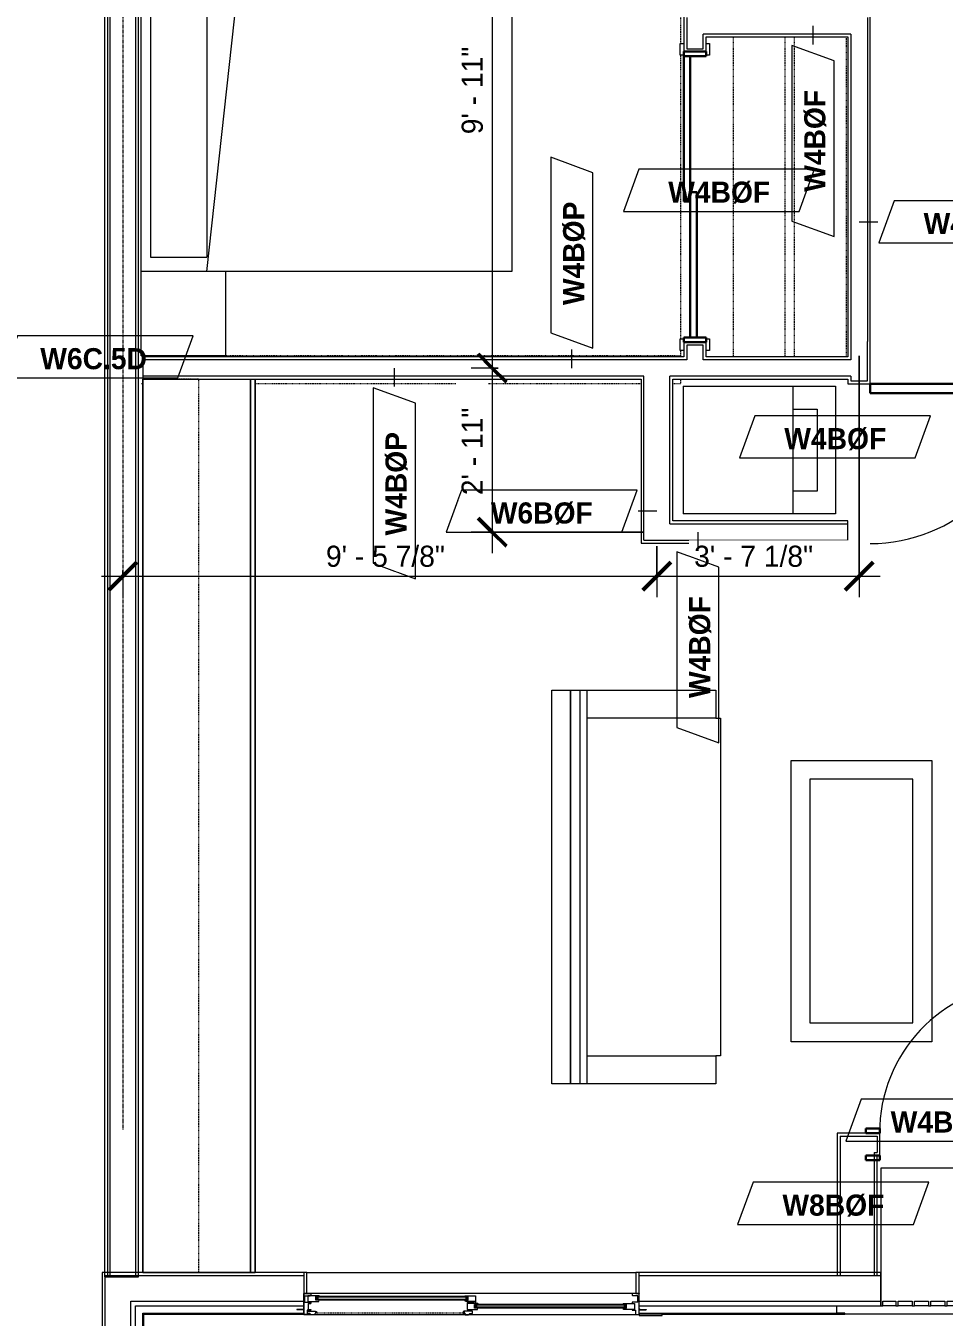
# Model space of a CAD drawing. Header units: inches. Extents: x -4010 to -1872, y 9846 to 12241.
# Drawn here: x -3426.6 to -3230.8, y 11246.8 to 11522.2 of the extents above; entities that cross this region are included whole.
import ezdxf

# ---------------------------------------------------------------- set-up
doc = ezdxf.new("R2010")
doc.units = ezdxf.units.IN
doc.header["$MEASUREMENT"] = 0
doc.linetypes.add('Dash', pattern=[0.25, 0.125, -0.125])
doc.linetypes.add('Dash 3_32_', pattern=[0.1875, 0.09375, -0.09375])
for name, color, linetype, lineweight in [('0-1', 7, 'Continuous', 5), ('0-2', 7, 'Continuous', 9), ('A-ANNO-DIMS', 211, 'Continuous', 9), ('A-ANNO-DIMS-48', 211, 'Continuous', 9), ('A-DETL-1', 90, 'Dash 3_32_', 18), ('A-DETL-GENF-1', 7, 'Continuous', 9), ('A-DETL-GENF-2', 92, 'Continuous', 18), ('A-DETL-GENF-HDLN-1', 7, 'Dash', 9), ('A-DETL-GENF-HDLN-2', 1, 'Continuous', 18), ('A-DOOR', 31, 'Continuous', 18), ('A-DOOR-1', 7, 'Continuous', 9), ('A-DOOR-3', 31, 'Continuous', 9), ('A-DOOR-4', 31, 'Continuous', 30), ('A-DOOR-FRAM-1', 7, 'Continuous', 9), ('A-DOOR-FRAM-3', 31, 'Continuous', 30), ('A-GENM-1', 7, 'Continuous', 9), ('A-GLAZ-2', 7, 'Continuous', 9), ('A-WALL', 113, 'Continuous', 18), ('A-WALL-1', 7, 'Continuous', 9), ('A-WALL-2', 250, 'Continuous', 18), ('A-WALL-3', 113, 'Continuous', 9), ('A-WALL-IDEN', 211, 'Continuous', 9), ('I-FURN', 30, 'Continuous', 9), ('I-FURN-HDLN', 30, 'Dash', 9), ('I-WALL-3', 7, 'Continuous', 9), ('I-WALL-4', 2, 'Continuous', 9), ('P-SANR-FIXT', 6, 'Continuous', 9), ('Q-CASE', 31, 'Continuous', 9), ('Q-CASE-HDLN', 31, 'Dash', 9)]:
    doc.layers.add(name, color=color, linetype=linetype, lineweight=lineweight)
doc.styles.add('Century Gothic', font='ufonts.com_century-gothic.ttf', dxfattribs={"height": 4.5})
doc.styles.add('Century Gothic_B', font='GOTHICB.TTF', dxfattribs={"height": 4.5})
doc.dimstyles.new('OD_1__HACK_2', dxfattribs={"dimscale": 12, "dimtxt": 4.698757, "dimasz": 0.5, "dimexe": 0.375, "dimexo": 0.25, "dimgap": 0.0625, "dimtad": 1, "dimdec": 4, "dimrnd": 0.0625, "dimzin": 3, "dimdsep": 46, "dimlunit": 4, "dimtxsty": 'Century Gothic', "dimblk1": 'OBLIQUE', "dimblk2": 'OBLIQUE', "dimsah": 1, "dimcen": 0.09, "dimdle": 0.375, "dimazin": 0, "dimtfac": 1, "dimtdec": 4, "dimtix": 1, "dimtmove": 0, "dimatfit": 3, "dimfxl": 1, "dimtvp": 1, "dimtfill": 1, "dimfrac": 2, "dimtolj": 1, "dimtzin": 0, "dimarcsym": 2})

# ---------------------------------------------------------------- blocks, each defined once
blk = doc.blocks.new('Perforated Panel at Magic-Pak - hvac panel - 3rd floor-2505074-UNITS PLANS - 3RD FLOOR')
at = {"layer": 'A-GLAZ-2'}
for p, q in [((-19.01, -4.37), (19.01, -4.37)), ((19.01, -4.44), (-19.01, -4.44))]:
    blk.add_line(p, q, dxfattribs=at)
blk = doc.blocks.new('V-Series_EWC4_SPVU_RFA_2015 - 2ND AND 3RD FLOOR-2226480-UNITS PLANS - 3RD FLOOR')
at = {"layer": 'A-GENM-1'}
for p, q in [((-3829.54, 11738.59), (-3858.97, 11738.59)), ((-3858.97, 11738.59), (-3858.97, 11738.15)), ((-3858.97, 11735.36), (-3858.97, 11738.15)), ((-3858.97, 11738.15), (-3857.97, 11738.15)), ((-3857.97, 11738.15), (-3857.97, 11735.36)), ((-3829.54, 11710.71), (-3829.54, 11738.59)), ((-3857.97, 11735.36), (-3858.97, 11735.36)), ((-3858.97, 11735.36), (-3858.97, 11734.86)), ((-3858.97, 11731.87), (-3858.97, 11734.86)), ((-3858.97, 11734.86), (-3857.97, 11734.86)), ((-3857.97, 11734.86), (-3857.97, 11731.87)), ((-3857.97, 11731.87), (-3858.97, 11731.87)), ((-3858.97, 11731.87), (-3858.97, 11731.37)), ((-3858.97, 11728.39), (-3858.97, 11731.37)), ((-3858.97, 11731.37), (-3857.97, 11731.37)), ((-3857.97, 11731.37), (-3857.97, 11728.39)), ((-3857.97, 11728.39), (-3858.97, 11728.39)), ((-3858.97, 11728.39), (-3858.97, 11727.89)), ((-3858.97, 11724.9), (-3858.97, 11727.89)), ((-3858.97, 11727.89), (-3857.97, 11727.89)), ((-3857.97, 11727.89), (-3857.97, 11724.9)), ((-3857.97, 11724.9), (-3858.97, 11724.9)), ((-3858.97, 11724.9), (-3858.97, 11724.4)), ((-3858.97, 11721.42), (-3858.97, 11724.4)), ((-3858.97, 11724.4), (-3857.97, 11724.4)), ((-3857.97, 11724.4), (-3857.97, 11721.42)), ((-3857.97, 11721.42), (-3858.97, 11721.42)), ((-3858.97, 11721.42), (-3858.97, 11720.92)), ((-3858.97, 11717.93), (-3858.97, 11720.92)), ((-3858.97, 11720.92), (-3857.97, 11720.92)), ((-3857.97, 11720.92), (-3857.97, 11717.93)), ((-3857.97, 11717.93), (-3858.97, 11717.93)), ((-3858.97, 11717.93), (-3858.97, 11717.43)), ((-3858.97, 11714.45), (-3858.97, 11717.43)), ((-3858.97, 11717.43), (-3857.97, 11717.43)), ((-3857.97, 11717.43), (-3857.97, 11714.45)), ((-3857.97, 11714.45), (-3858.97, 11714.45)), ((-3858.97, 11714.45), (-3858.97, 11713.95)), ((-3858.97, 11711.15), (-3858.97, 11713.95)), ((-3858.97, 11713.95), (-3857.97, 11713.95)), ((-3857.97, 11713.95), (-3857.97, 11711.15)), ((-3857.97, 11711.15), (-3858.97, 11711.15)), ((-3858.97, 11711.15), (-3858.97, 11710.71)), ((-3858.97, 11710.71), (-3829.54, 11710.71))]:
    blk.add_line(p, q, dxfattribs=at)
blk = doc.blocks.new('Door-Sliding-Marvin-2_Panel_Patio_Door-Essential - ESSPD6068 - 3rd floor-3086104-UNITS PLANS - 3RD FLOOR')
at = {"layer": 'A-DETL-GENF-1'}
for p, q in [((-32.87, 2.97), (-32.87, 2.52)), ((-32.61, 2.97), (-32.61, 2.52))]:
    blk.add_line(p, q, dxfattribs=at)
at = {"layer": 'A-DETL-GENF-2'}
for p, q in [((-37.25, 3.44), (-37.25, 3.48)), ((-35.75, 3.48), (-37.25, 3.48)), ((-35.91, 3.44), (-37.25, 3.44)), ((-35.91, 3.44), (-35.91, 3.33)), ((-35.75, 3.33), (-35.91, 3.33)), ((-35, 4.53), (-35.75, 4.53)), ((-35.75, 4.53), (-35.75, 0.06)), ((-35, 3.56), (-35, 4.53)), ((-34.25, 3.56), (-35, 3.56)), ((-34.81, 3.44), (-32.46, 3.44)), ((-34.81, 2.19), (-34.81, 3.44)), ((-34.25, 3.44), (-34.25, 3.56)), ((-32.38, 3.12), (-33.09, 3.12)), ((-33.09, 3.12), (-33.09, 2.37)), ((-32.98, 2.97), (-32.98, 3.12)), ((-32.46, 3.44), (-32.38, 3.12)), ((-35.75, 0.06), (-34.25, 0.06)), ((-35.06, 0.03), (-35.75, 0.03)), ((-35.75, 0.03), (-35.75, -4.44)), ((-35.5, 1.88), (-35.5, 0.5)), ((-35.5, 1.88), (-34.25, 1.88)), ((-35.5, 0.5), (-34.39, 0.5)), ((-35.06, -4.44), (-35.06, 0.03)), ((-32.41, 2.19), (-34.81, 2.19)), ((-34.39, 0.5), (-34.25, 0.35)), ((-34.25, 1.88), (-34.25, 2.19)), ((-34.25, 0.06), (-34.25, 0.35)), ((-33.09, 2.37), (-32.34, 2.37)), ((-32.98, 2.52), (-32.98, 2.37)), ((-32.34, 2.25), (-32.41, 2.19)), ((-32.34, 2.37), (-32.34, 2.25)), ((35.06, 0.03), (35.06, -4.44)), ((35.75, 0.03), (35.06, 0.03)), ((35.75, -4.44), (35.75, 0.03)), ((-35.75, -4.44), (-35.06, -4.44)), ((35.06, -4.44), (35.75, -4.44))]:
    blk.add_line(p, q, dxfattribs=at)
at = {"layer": 'A-DETL-GENF-HDLN-1'}
blk.add_line((1.75, 4.19), (33.01, 4.19), dxfattribs=at)
at = {"layer": 'A-DETL-GENF-HDLN-2'}
for p, q in [((-32.87, 2.97), (-32.87, 2.52)), ((-32.61, 2.97), (-32.61, 2.52)), ((-1.29, 3.44), (-1.38, 3.12)), ((-1.38, 3.12), (-0.66, 3.12)), ((0.87, 3.44), (-1.29, 3.44)), ((-1.14, 2.97), (-1.14, 2.52)), ((-0.88, 2.97), (-0.88, 2.52)), ((-0.77, 2.97), (-0.77, 3.12)), ((-0.66, 3.12), (-0.66, 2.37)), ((-0.24, 4.3), (-0.24, 3.78)), ((0.34, 4.3), (-0.24, 4.3)), ((-0.24, 3.78), (1.51, 3.78)), ((0.6, 4.61), (0.34, 4.3)), ((1.35, 4.61), (0.6, 4.61)), ((0.87, 1.97), (0.87, 3.44)), ((1.35, 4.3), (1.35, 4.61)), ((1.35, 4.3), (1.51, 4.3)), ((1.51, 3.94), (1.51, 4.3)), ((1.71, 3.94), (1.51, 3.94)), ((1.51, 3.9), (1.75, 3.9)), ((1.51, 3.78), (1.51, 3.9)), ((1.64, 4.08), (1.64, 4.19)), ((1.75, 4.19), (1.64, 4.19)), ((1.64, 4.08), (1.71, 4.08)), ((1.71, 4.08), (1.71, 3.94)), ((1.75, 3.9), (1.75, 4.19)), ((33.01, 4.19), (33.12, 4.19)), ((33.01, 3.9), (33.01, 4.19)), ((33.25, 3.9), (33.01, 3.9)), ((33.12, 4.08), (33.05, 4.08)), ((33.05, 4.08), (33.05, 3.94)), ((33.05, 3.94), (33.25, 3.94)), ((33.12, 4.08), (33.12, 4.19)), ((33.25, 3.94), (33.25, 4.3)), ((33.41, 4.3), (33.25, 4.3)), ((33.25, 3.78), (33.25, 3.9)), ((35, 3.78), (33.25, 3.78)), ((33.41, 4.3), (33.41, 4.61)), ((33.41, 4.61), (34.16, 4.61)), ((34.16, 4.61), (34.42, 4.3)), ((34.25, 3.44), (34.25, 3.56)), ((34.25, 3.56), (35, 3.56)), ((34.81, 3.44), (34.25, 3.44)), ((34.42, 4.3), (35, 4.3)), ((34.81, 2.19), (34.81, 3.44)), ((35, 4.53), (35.75, 4.53)), ((35, 3.56), (35, 4.53)), ((35.75, 4.53), (35.75, 0.06)), ((35.75, 3.48), (37.25, 3.48)), ((35.75, 3.33), (35.9, 3.33)), ((35.9, 3.44), (35.9, 3.33)), ((35.9, 3.44), (37.25, 3.44)), ((37.25, 3.44), (37.25, 3.48)), ((-0.66, 2.37), (-1.41, 2.37)), ((-1.41, 2.37), (-1.41, 2.25)), ((-1.41, 2.25), (-1.34, 2.19)), ((-1.34, 2.19), (0.87, 2.19)), ((0.24, 2.07), (-0.88, 1.97)), ((-0.88, 0.5), (-0.88, 1.97)), ((-0.88, 1.75), (1.29, 1.75)), ((1.34, 0.5), (-0.88, 0.5)), ((-0.77, 2.52), (-0.77, 2.37)), ((-0.43, 1.93), (0.43, 2.01)), ((-0.43, 1.83), (-0.43, 1.93)), ((-0.24, 1.83), (-0.43, 1.83)), ((-0.24, 1.87), (0.87, 1.97)), ((-0.24, 1.87), (-0.24, 1.95)), ((-0.24, 1.76), (-0.24, 1.83)), ((0.24, 2.18), (0.24, 2.11)), ((0.24, 2.11), (0.43, 2.11)), ((0.24, 2.07), (0.24, 1.99)), ((0.43, 2.11), (0.43, 2.01)), ((0.66, 1.44), (0.66, 0.69)), ((1.37, 1.44), (0.66, 1.44)), ((0.66, 0.69), (1.41, 0.69)), ((0.77, 1.29), (0.77, 1.44)), ((0.77, 0.83), (0.77, 0.69)), ((0.88, 1.29), (0.88, 0.83)), ((1.14, 1.29), (1.14, 0.83)), ((1.29, 1.75), (1.37, 1.44)), ((1.41, 0.56), (1.34, 0.5)), ((1.41, 0.69), (1.41, 0.56)), ((33.16, 0.69), (32.41, 0.69)), ((32.41, 0.69), (32.41, 0.56)), ((32.41, 0.56), (32.47, 0.5)), ((32.52, 1.75), (32.44, 1.44)), ((32.44, 1.44), (33.16, 1.44)), ((32.47, 0.5), (34.84, 0.5)), ((34.84, 1.75), (32.52, 1.75)), ((32.68, 1.29), (32.68, 0.83)), ((32.93, 1.29), (32.93, 0.83)), ((33.04, 1.29), (33.04, 1.44)), ((33.04, 0.83), (33.04, 0.69)), ((33.16, 1.44), (33.16, 0.69)), ((34.81, 2.19), (34.25, 2.19)), ((34.25, 1.88), (34.25, 2.19)), ((35.5, 1.88), (34.25, 1.88)), ((34.39, 0.5), (34.25, 0.35)), ((34.25, 0.06), (34.25, 0.35)), ((35.75, 0.06), (34.25, 0.06)), ((35.5, 0.5), (34.39, 0.5)), ((34.84, 0.5), (34.84, 1.75)), ((35.5, 1.88), (35.5, 0.5))]:
    blk.add_line(p, q, dxfattribs=at)
at = {"layer": 'A-DOOR'}
for p, q in [((-32.98, 3.12), (-0.77, 3.12)), ((-32.98, 2.97), (-0.77, 2.97)), ((-32.98, 2.52), (-0.77, 2.52)), ((-32.98, 2.37), (-0.77, 2.37)), ((0.77, 1.44), (33.04, 1.44)), ((0.77, 1.29), (33.04, 1.29)), ((0.77, 0.83), (33.04, 0.83)), ((0.77, 0.69), (33.04, 0.69))]:
    blk.add_line(p, q, dxfattribs=at)
at = {"layer": 'A-DOOR-1'}
for p, q in [((-35.75, 4.69), (-40.68, 4.69)), ((-40.68, 4.69), (-40.68, 4.44)), ((-40.68, 4.44), (-35.75, 4.44)), ((-35.75, 4.53), (-35.75, 4.69))]:
    blk.add_line(p, q, dxfattribs=at)
at = {"layer": 'A-DOOR-FRAM-1'}
for p, q in [((35.75, 4.53), (-35.75, 4.53)), ((-35.75, 4.53), (-35.75, 0.06)), ((35.75, 0.06), (35.75, 4.53)), ((-35.75, 0.06), (35.75, 0.06))]:
    blk.add_line(p, q, dxfattribs=at)
blk = doc.blocks.new('CTR - 1st Phase - Shell_rvt-1-UNITS PLANS - 3RD FLOOR')
at = {"layer": 'A-WALL-1'}
for p, q in [((-3367.34, 11256.26), (-3410.3, 11256.26)), ((-3410.3, 11256.26), (-3410.3, 11255.64)), ((-3410.3, 11255.64), (-3410.3, 11247.39)), ((-3366.65, 11256.26), (-3296.52, 11256.26)), ((-3244.32, 11256.26), (-3295.84, 11256.26)), ((-3244.32, 11249.14), (-3244.32, 11256.26)), ((-3367.34, 11251.76), (-3367.34, 11251.8)), ((-3295.84, 11251.8), (-3295.84, 11251.76)), ((-3253.7, 11247.64), (-3253.7, 11249.14)), ((-3253.7, 11249.14), (-3244.32, 11249.14)), ((-3410.3, 11247.39), (-3410.3, 11145.26)), ((-3401.42, 11247.39), (-3367.34, 11247.39)), ((-3401.42, 11145.26), (-3401.42, 11247.39)), ((-3290.91, 11247.39), (-3251.95, 11247.39)), ((-3251.95, 11247.64), (-3253.7, 11247.64)), ((-3251.95, 11247.39), (-3251.95, 11247.64))]:
    blk.add_line(p, q, dxfattribs=at)
at = {"layer": 'A-WALL-2'}
for p, q in [((-3409.67, 11255.64), (-3367.34, 11255.64)), ((-3409.67, 11250.14), (-3409.67, 11255.64)), ((-3295.84, 11255.64), (-3244.32, 11255.64)), ((-3409.67, 11247.39), (-3409.67, 11250.14)), ((-3404.17, 11250.14), (-3367.34, 11250.14)), ((-3404.17, 11249.14), (-3404.17, 11250.14)), ((-3404.17, 11247.39), (-3404.17, 11249.14)), ((-3403.17, 11249.14), (-3367.34, 11249.14)), ((-3403.17, 11247.64), (-3403.17, 11249.14)), ((-3295.84, 11250.14), (-3244.32, 11250.14)), ((-3295.84, 11249.14), (-3253.7, 11249.14)), ((-3409.67, 11145.26), (-3409.67, 11247.39)), ((-3404.17, 11145.26), (-3404.17, 11247.39)), ((-3403.17, 11247.39), (-3403.17, 11247.64)), ((-3403.17, 11145.26), (-3403.17, 11247.39)), ((-3401.67, 11247.64), (-3367.34, 11247.64)), ((-3401.67, 11247.39), (-3401.67, 11247.64)), ((-3401.67, 11145.26), (-3401.67, 11247.39)), ((-3295.84, 11247.64), (-3253.7, 11247.64))]:
    blk.add_line(p, q, dxfattribs=at)
at = {"layer": '0-2'}
for name, p, rotation in [('V-Series_EWC4_SPVU_RFA_2015 - 2ND AND 3RD FLOOR-2226480-UNITS PLANS - 3RD FLOOR', (8494.27, 15108.11), 89.99999999999993), ('Door-Sliding-Marvin-2_Panel_Patio_Door-Essential - ESSPD6068 - 3rd floor-3086104-UNITS PLANS - 3RD FLOOR', (-3331.59, 11251.83), 180)]:
    blk.add_blockref(name, p, dxfattribs=dict(at, rotation=rotation))
blk.add_blockref('Perforated Panel at Magic-Pak - hvac panel - 3rd floor-2505074-UNITS PLANS - 3RD FLOOR', (-3232.94, 11251.83), dxfattribs=at)
blk = doc.blocks.new('CTR - 1st Phase - Common Walls_rvt-1-UNITS PLANS - 3RD FLOOR')
at = {"layer": 'A-WALL-2'}
for p, q in [((-3409.17, 11647.24), (-3409.17, 11255.36)), ((-3408.67, 11646.74), (-3408.67, 11255.36)), ((-3403.17, 11641.24), (-3403.17, 11255.36))]:
    blk.add_line(p, q, dxfattribs=at)
at = {"layer": 'I-WALL-3'}
for p, q in [((-3409.8, 11647.86), (-3409.8, 11255.36)), ((-3402.55, 11255.36), (-3402.55, 11640.61)), ((-3409.8, 11255.36), (-3402.55, 11255.36))]:
    blk.add_line(p, q, dxfattribs=at)
blk = doc.blocks.new('Couch-Both_Arms-Generic - 1-1372852-UNITS PLANS - 3RD FLOOR')
at = {"layer": 'I-FURN'}
for p, q in [((-42, 17.5), (-36, 17.5)), ((-42, -10), (-42, 17.5)), ((-36, 18.5), (36, 18.5)), ((-36, 17.5), (-36, 18.5)), ((-36, 17.5), (-36, -10)), ((36, 18.5), (36, 17.5)), ((36, 17.5), (42, 17.5)), ((36, -10), (36, 17.5)), ((42, 17.5), (42, -10)), ((-42, -10), (42, -10)), ((-42, -13.5), (-42, -10)), ((42, -10), (42, -13.5)), ((-42, -11.5), (42, -11.5)), ((-42, -13.5), (42, -13.5)), ((-42, -17.5), (-42, -13.5)), ((42, -13.5), (-42, -13.5)), ((42, -13.5), (42, -17.5)), ((42, -17.5), (-42, -17.5))]:
    blk.add_line(p, q, dxfattribs=at)
blk = doc.blocks.new('Table-Coffee - one-1372853-UNITS PLANS - 3RD FLOOR')
at = {"layer": 'I-FURN'}
for p, q in [((-29.28, 11.25), (30.72, 11.25)), ((-29.28, -18.75), (-29.28, 11.25)), ((30.72, 11.25), (30.72, -18.75)), ((26.72, 7.25), (-25.28, 7.25)), ((-25.28, 7.25), (-25.28, -14.75)), ((26.72, -14.75), (26.72, 7.25)), ((-25.28, -14.75), (26.72, -14.75)), ((30.72, -18.75), (-29.28, -18.75))]:
    blk.add_line(p, q, dxfattribs=at)
blk = doc.blocks.new('SLIDING - FLUSH - 5-0 x 6-8-3203586-UNITS PLANS - 3RD FLOOR')
at = {"layer": 'A-DOOR-3'}
for p, q in [((-32.75, 3.25), (-30.25, 3.25)), ((-32.75, 2.5), (-32.75, 3.25)), ((-30.25, 3.25), (-30.25, 2.5)), ((30.25, 3.25), (32.75, 3.25)), ((30.25, 2.5), (30.25, 3.25)), ((32.75, 3.25), (32.75, 2.5)), ((-30.25, 2.5), (-32.75, 2.5)), ((32.75, 2.5), (30.25, 2.5)), ((-32.75, -2.25), (-30.25, -2.25)), ((-32.75, -3), (-32.75, -2.25)), ((-30.25, -2.25), (-30.25, -3)), ((30.25, -2.25), (32.75, -2.25)), ((30.25, -3), (30.25, -2.25)), ((32.75, -2.25), (32.75, -3)), ((-30.25, -3), (-32.75, -3)), ((32.75, -3), (30.25, -3))]:
    blk.add_line(p, q, dxfattribs=at)
at = {"layer": 'A-DOOR-4'}
for p, q in [((-1, -0.88), (-1, 0.5)), ((-1, 0.5), (30, 0.5)), ((30, 0.5), (30, -0.88)), ((-30, -2.25), (-30, -0.88)), ((-30, -0.88), (1, -0.88)), ((1, -2.25), (-30, -2.25)), ((30, -0.88), (-1, -0.88)), ((1, -0.88), (1, -2.25))]:
    blk.add_line(p, q, dxfattribs=at)
at = {"layer": 'A-DOOR-FRAM-3'}
for p, q in [((-31, -2.25), (-31, 2.5)), ((-31, 2.5), (-30, 2.5)), ((-30, 2.5), (-30, -2.25)), ((30, 2.5), (31, 2.5)), ((30, -2.25), (30, 2.5)), ((31, 2.5), (31, -2.25)), ((-30, -2.25), (-31, -2.25)), ((31, -2.25), (30, -2.25))]:
    blk.add_line(p, q, dxfattribs=at)
blk = doc.blocks.new('OD_CW_Closet - OD_CW_Closet-3786599-UNITS PLANS - 3RD FLOOR')
at = {"layer": 'Q-CASE-HDLN'}
for p, q in [((0.74, -24), (0.74, 0)), ((0.74, 0), (68.99, 0)), ((68.99, 0), (68.99, -24)), ((0.74, -11), (68.99, -11)), ((0.74, -13), (68.99, -13)), ((68.99, -24), (0.74, -24))]:
    blk.add_line(p, q, dxfattribs=at)
blk = doc.blocks.new('SWING - SINGLE - FLUSH - 34_ x 80_ - OFFSET PIVOT DOOR AT WASHER_DRYER-3630089-UNITS PLANS - 3RD FLOOR')
at = {"layer": 'A-DOOR-3'}
blk.add_arc((17, -2.37), 34.07, 180, 266.6343, dxfattribs=at)
at = {"layer": 'A-DOOR-4'}
for p, q in [((15, -2.37), (15, -36.38)), ((17, -2.37), (15, -2.37)), ((17, -2.37), (17, -36.38)), ((17, -36.38), (15, -36.38))]:
    blk.add_line(p, q, dxfattribs=at)
blk = doc.blocks.new('Bed-Standard - Queen 60_ x 79_-V67-UNITS PLANS - 3RD FLOOR')
at = {"layer": 'I-FURN'}
for p, q in [((-19.31, 41.3), (40.69, 41.3)), ((-19.31, -37.7), (-19.31, 41.3)), ((40.69, 41.3), (40.69, -37.7)), ((40.69, -23.7), (-19.31, -17.13)), ((-16.31, -23.7), (37.69, -23.7)), ((-16.31, -35.7), (-16.31, -23.7)), ((37.69, -35.7), (37.69, -23.7)), ((-16.31, -35.7), (37.69, -35.7)), ((40.69, -37.7), (-19.31, -37.7))]:
    blk.add_line(p, q, dxfattribs=at)
at = {"layer": 'I-FURN-HDLN'}
for p, q in [((-55.31, 77.3), (-7.94, 77.3)), ((-5.44, 77.3), (55.06, 77.3)), ((57.56, 77.3), (58.94, 77.3)), ((58.69, 77.3), (58.69, -37.7)), ((63.69, 77.3), (64.69, 77.3)), ((64.69, 77.3), (64.69, 75.61)), ((64.69, 68.86), (64.69, -13.39)), ((-55.31, 17.36), (-55.31, 51.36)), ((-55.31, -37.7), (-55.31, -37.2)), ((64.69, -37.39), (64.69, -37.7))]:
    blk.add_line(p, q, dxfattribs=at)
blk = doc.blocks.new('Stacked Washer and Dryer - 26_x25_ - Private-1352637-UNITS PLANS - 3RD FLOOR')
at = {"layer": 'P-SANR-FIXT'}
for p, q in [((0, 13.625), (32.4375, 13.625)), ((0, 13.625), (0, -13.625)), ((23.34375, 13.625), (23.34375, -13.625)), ((32.4375, 13.625), (32.4375, -13.625)), ((23.34375, 8.75), (28.53125, 8.75)), ((28.53125, 8.75), (28.53125, -8.75)), ((28.53125, -8.75), (23.34375, -8.75)), ((32.4375, -13.625), (0, -13.625))]:
    blk.add_line(p, q, dxfattribs=at)
blk = doc.blocks.new('Table-Night Stand - 18_ x 18_ x 24_-1372838-UNITS PLANS - 3RD FLOOR')
at = {"layer": 'I-FURN'}
for p, q in [((0.15, 0), (18.15, 0)), ((18.15, 0), (18.15, -18)), ((18.15, -18), (0.15, -18))]:
    blk.add_line(p, q, dxfattribs=at)
blk = doc.blocks.new('SWING - SINGLE - FLUSH - 32_ x 80_ - MAGIC PAK DOOR - ACOUSTICAL SEAL-3931467-UNITS PLANS - 3RD FLOOR')
at = {"layer": 'A-DOOR-3'}
blk.add_arc((16, 2.37), 32.07, 93.5759, 180, dxfattribs=at)
at = {"layer": 'A-DOOR-4'}
for p, q in [((14, 2.37), (14, 34.38)), ((16, 34.38), (14, 34.38)), ((16, 2.37), (16, 34.38)), ((16, 2.37), (14, 2.37))]:
    blk.add_line(p, q, dxfattribs=at)
at = {"layer": 'A-DOOR-FRAM-3'}
for p, q in [((-16, 3.37), (-19, 3.37)), ((-19, 3.37), (-19, 2.37)), ((-16, 2.37), (-16, 3.37)), ((19, 3.37), (16, 3.37)), ((16, 3.37), (16, 2.37)), ((19, 2.37), (19, 3.37)), ((-19, 2.37), (-16, 2.37)), ((16, 2.37), (19, 2.37)), ((-16, -2.38), (-19, -2.38)), ((-19, -2.38), (-19, -3.38)), ((-16, -3.38), (-16, -2.38)), ((19, -2.38), (16, -2.38)), ((16, -2.38), (16, -3.38)), ((19, -3.38), (19, -2.38)), ((-19, -3.38), (-16, -3.38)), ((16, -3.38), (19, -3.38))]:
    blk.add_line(p, q, dxfattribs=at)
blk = doc.blocks.new('OD_CW_Base Cabinet - OD_CW_Base Cabinet-V68-UNITS PLANS - 3RD FLOOR')
at = {"layer": 'Q-CASE'}
for p, q in [((191.34, 24), (0.74, 24)), ((0.74, 24), (0.74, 0)), ((0.74, 1), (0.74, 24)), ((0.74, 24), (191.34, 24)), ((0.74, 0), (0.74, 1)), ((0.74, 1), (191.34, 1)), ((191.34, 1), (0.74, 1)), ((0.74, 0), (191.34, 0)), ((191.34, 0), (0.74, 0))]:
    blk.add_line(p, q, dxfattribs=at)
blk = doc.blocks.new('OD_CW_Upper Cabinet - OD_CW_Upper Cabinet-3856838-UNITS PLANS - 3RD FLOOR')
at = {"layer": 'Q-CASE-HDLN'}
for p, q in [((191.34, 24), (0.74, 24)), ((0.74, 24), (0.74, 12)), ((191.34, 12), (191.34, 24)), ((0.74, 12), (191.34, 12))]:
    blk.add_line(p, q, dxfattribs=at)
blk = doc.blocks.new('DIMBLOCK160-UNITS PLANS - 3RD FLOOR')
at = {"layer": 'A-ANNO-DIMS-48', "lineweight": 50}
for p, q in [((-3327.14, 11568.24), (-3330.14, 11571.24)), ((-3327.14, 11568.24), (-3324.14, 11565.24)), ((-3327.14, 11449.24), (-3330.14, 11452.24)), ((-3327.14, 11449.24), (-3324.14, 11446.24))]:
    blk.add_line(p, q, dxfattribs=at)
at = {"layer": 'A-ANNO-DIMS-48'}
for p, q in [((-3325.9, 11568.24), (-3331.64, 11568.24)), ((-3327.14, 11568.24), (-3327.14, 11449.24)), ((-3327.14, 11568.24), (-3325.9, 11568.24)), ((-3325.9, 11449.24), (-3331.64, 11449.24)), ((-3327.14, 11449.24), (-3325.9, 11449.24))]:
    blk.add_line(p, q, dxfattribs=at)
at = {"layer": 'A-ANNO-DIMS-48', "color": 0, "insert": (-3333.66, 11499.12), "char_height": 4.5, "width": 23.091, "attachment_point": 1, "rotation": 90, "line_spacing_factor": 0.984502, "style": 'Century Gothic', "bg_fill": 3, "box_fill_scale": 1.25, "bg_fill_color": 256, "bg_fill_true_color": 13158600, "bg_fill_transparency": 0}
blk.add_mtext('9\' - 11"', dxfattribs=at)
blk = doc.blocks.new('_Oblique')
at = {"color": 0, "linetype": 'ByBlock', "lineweight": -2}
blk.add_line((-0.5, -0.5), (0.5, 0.5), dxfattribs=at)
blk = doc.blocks.new('DIMBLOCK161-UNITS PLANS - 3RD FLOOR')
at = {"layer": 'A-ANNO-DIMS-48', "lineweight": 50}
for p, q in [((-3327.14, 11449.24), (-3330.14, 11452.24)), ((-3327.14, 11449.24), (-3324.14, 11446.24)), ((-3327.14, 11414.24), (-3330.14, 11417.24)), ((-3327.14, 11414.24), (-3324.14, 11411.24))]:
    blk.add_line(p, q, dxfattribs=at)
at = {"layer": 'A-ANNO-DIMS-48'}
for p, q in [((-3325.9, 11449.24), (-3331.64, 11449.24)), ((-3327.14, 11449.24), (-3327.14, 11409.74)), ((-3327.14, 11449.24), (-3325.9, 11449.24)), ((-3295.05, 11414.24), (-3331.64, 11414.24)), ((-3327.14, 11414.24), (-3295.05, 11414.24))]:
    blk.add_line(p, q, dxfattribs=at)
at = {"layer": 'A-ANNO-DIMS-48', "color": 0, "insert": (-3333.66, 11422.12), "char_height": 4.5, "width": 23.091, "attachment_point": 1, "rotation": 90, "line_spacing_factor": 0.984502, "style": 'Century Gothic', "bg_fill": 3, "box_fill_scale": 1.25, "bg_fill_color": 256, "bg_fill_true_color": 13158600, "bg_fill_transparency": 0}
blk.add_mtext('2\' - 11"', dxfattribs=at)
blk = doc.blocks.new('DIMBLOCK163-UNITS PLANS - 3RD FLOOR')
at = {"layer": 'A-ANNO-DIMS-48'}
for p, q in [((-3292.05, 11411.24), (-3292.05, 11400.33)), ((-3292.05, 11404.83), (-3292.05, 11411.24)), ((-3405.92, 11406.07), (-3405.92, 11400.33)), ((-3405.92, 11404.83), (-3405.92, 11406.07)), ((-3410.42, 11404.83), (-3292.05, 11404.83))]:
    blk.add_line(p, q, dxfattribs=at)
at = {"layer": 'A-ANNO-DIMS-48', "lineweight": 50}
for p, q in [((-3405.92, 11404.83), (-3402.92, 11407.83)), ((-3292.05, 11404.83), (-3289.05, 11407.83)), ((-3405.92, 11404.83), (-3408.92, 11401.83)), ((-3292.05, 11404.83), (-3295.05, 11401.83))]:
    blk.add_line(p, q, dxfattribs=at)
at = {"layer": 'A-ANNO-DIMS-48', "color": 0, "insert": (-3362.6, 11411.34), "char_height": 4.5, "width": 32.6676, "attachment_point": 1, "line_spacing_factor": 0.984502, "style": 'Century Gothic', "bg_fill": 3, "box_fill_scale": 1.25, "bg_fill_color": 256, "bg_fill_true_color": 13158600, "bg_fill_transparency": 0}
blk.add_mtext('9\' - 5 7/8"', dxfattribs=at)
blk = doc.blocks.new('DIMBLOCK164-UNITS PLANS - 3RD FLOOR')
at = {"layer": 'A-ANNO-DIMS-48'}
for p, q in [((-3248.92, 11451.86), (-3248.92, 11400.33)), ((-3248.92, 11404.83), (-3248.92, 11451.86)), ((-3292.05, 11411.24), (-3292.05, 11400.33)), ((-3292.05, 11404.83), (-3292.05, 11411.24)), ((-3292.05, 11404.83), (-3244.42, 11404.83))]:
    blk.add_line(p, q, dxfattribs=at)
at = {"layer": 'A-ANNO-DIMS-48', "lineweight": 50}
for p, q in [((-3292.05, 11404.83), (-3289.05, 11407.83)), ((-3248.92, 11404.83), (-3245.92, 11407.83)), ((-3292.05, 11404.83), (-3295.05, 11401.83)), ((-3248.92, 11404.83), (-3251.92, 11401.83))]:
    blk.add_line(p, q, dxfattribs=at)
at = {"layer": 'A-ANNO-DIMS-48', "color": 0, "insert": (-3284.1, 11411.34), "char_height": 4.5, "width": 32.6676, "attachment_point": 1, "line_spacing_factor": 0.984502, "style": 'Century Gothic', "bg_fill": 3, "box_fill_scale": 1.25, "bg_fill_color": 256, "bg_fill_true_color": 13158600, "bg_fill_transparency": 0}
blk.add_mtext('3\' - 7 1/8"', dxfattribs=at)
blk = doc.blocks.new('Wall Tag - Arch Wall-3956453-UNITS PLANS - 3RD FLOOR')
at = {"layer": 'A-WALL-IDEN'}
for p, q in [((-0.3561, 0.0937), (-0.4244, -0.0937)), ((0.4244, 0.0937), (-0.3561, 0.0937)), ((0.3561, -0.0937), (0.4244, 0.0937)), ((-0.4244, -0.0937), (0.3561, -0.0937))]:
    blk.add_line(p, q, dxfattribs=at)

msp = doc.modelspace()

# ---------------------------------------------------------------- linework, layer by layer
at = {"layer": 'A-DETL-1'}
msp.add_line((-3405.92374, 11640.61899), (-3405.92374, 11286.61899), dxfattribs=at)
at = {"layer": 'A-WALL'}
for p, q in [((-3285.67374, 11523.99399), (-3285.67374, 11517.36899)), ((-3247.17374, 11523.99399), (-3247.17374, 11454.8644)), ((-3282.17374, 11517.36899), (-3282.17374, 11520.49399)), ((-3250.67374, 11520.49399), (-3282.17374, 11520.49399)), ((-3250.67374, 11520.49399), (-3250.67374, 11454.8644)), ((-3285.67374, 11517.36899), (-3282.17374, 11517.36899)), ((-3282.17374, 11454.11899), (-3285.67374, 11454.11899)), ((-3285.67374, 11454.11899), (-3285.67374, 11450.99399)), ((-3282.17374, 11450.99399), (-3282.17374, 11454.11899)), ((-3250.67374, 11454.8644), (-3250.67374, 11450.99399)), ((-3247.17374, 11446.49399), (-3247.17374, 11454.8644)), ((-3285.67374, 11450.99399), (-3401.67374, 11450.99399)), ((-3250.67374, 11450.99399), (-3282.17374, 11450.99399)), ((-3294.79874, 11447.49399), (-3401.67374, 11447.49399)), ((-3294.79874, 11412.49399), (-3294.79874, 11447.49399)), ((-3289.29874, 11415.99399), (-3289.29874, 11447.49399)), ((-3250.67374, 11447.49399), (-3289.29874, 11447.49399)), ((-3250.67374, 11447.49399), (-3250.67374, 11446.49399)), ((-3250.67374, 11446.49399), (-3247.17374, 11446.49399)), ((-3289.29874, 11415.99399), (-3251.29874, 11415.99399)), ((-3294.79874, 11412.49399), (-3251.29874, 11412.49399)), ((-3252.94874, 11285.39399), (-3252.94874, 11255.64399)), ((-3252.94874, 11285.39399), (-3245.07374, 11285.39399)), ((-3245.69874, 11281.89399), (-3245.69874, 11255.64399)), ((-3245.69874, 11281.89399), (-3245.07374, 11281.89399))]:
    msp.add_line(p, q, dxfattribs=at)
at = {"layer": 'A-WALL-3'}
for p, q in [((-3286.29874, 11524.61899), (-3286.29874, 11516.74399)), ((-3246.54874, 11454.8644), (-3246.54874, 11524.61899)), ((-3281.54874, 11516.74399), (-3281.54874, 11519.86899)), ((-3281.54874, 11519.86899), (-3251.29874, 11519.86899)), ((-3251.29874, 11519.86899), (-3251.29874, 11454.8644)), ((-3286.29874, 11516.74399), (-3281.54874, 11516.74399)), ((-3286.29874, 11454.74399), (-3286.29874, 11451.61899)), ((-3281.54874, 11454.74399), (-3286.29874, 11454.74399)), ((-3281.54874, 11451.61899), (-3281.54874, 11454.74399)), ((-3251.29874, 11454.8644), (-3251.29874, 11451.61899)), ((-3246.54874, 11445.86899), (-3246.54874, 11454.8644)), ((-3286.29874, 11451.61899), (-3401.67374, 11451.61899)), ((-3401.67374, 11451.61899), (-3401.67374, 11446.86899)), ((-3251.29874, 11451.61899), (-3281.54874, 11451.61899)), ((-3401.67374, 11446.86899), (-3295.42374, 11446.86899)), ((-3295.42374, 11446.86899), (-3295.42374, 11411.86899)), ((-3288.67374, 11416.61899), (-3288.67374, 11446.86899)), ((-3288.67374, 11446.86899), (-3251.29874, 11446.86899)), ((-3251.29874, 11446.86899), (-3251.29874, 11445.86899)), ((-3251.29874, 11445.86899), (-3246.54874, 11445.86899)), ((-3251.29874, 11416.61899), (-3288.67374, 11416.61899)), ((-3251.29874, 11411.86899), (-3251.29874, 11416.61899)), ((-3295.42374, 11411.86899), (-3251.29874, 11411.86899)), ((-3244.51124, 11286.01899), (-3245.07374, 11286.01899)), ((-3245.07374, 11285.39399), (-3245.07374, 11281.89399)), ((-3244.51124, 11281.26899), (-3244.51124, 11286.01899)), ((-3245.07374, 11281.26899), (-3244.51124, 11281.26899))]:
    msp.add_line(p, q, dxfattribs=at)
at = {"layer": 'A-WALL-IDEN'}
for p, q in [((-3258.75926, 11522.24399), (-3258.75926, 11518.26668)), ((-3248.92374, 11480.42766), (-3244.94643, 11480.42766)), ((-3348.03517, 11449.24399), (-3348.03517, 11445.26668))]:
    msp.add_line(p, q, dxfattribs=at)
at = {"layer": 'I-WALL-4'}
for p, q in [((-3245.07374, 11286.01899), (-3253.57374, 11286.01899)), ((-3253.57374, 11286.01899), (-3253.57374, 11255.64399)), ((-3245.07374, 11255.64399), (-3245.07374, 11281.26899)), ((-3253.57374, 11255.64399), (-3245.07374, 11255.64399))]:
    msp.add_line(p, q, dxfattribs=at)

# ---------------------------------------------------------------- block references
at = {"layer": '0-1'}
for name in ['CTR - 1st Phase - Common Walls_rvt-1-UNITS PLANS - 3RD FLOOR', 'CTR - 1st Phase - Shell_rvt-1-UNITS PLANS - 3RD FLOOR']:
    msp.add_blockref(name, (0, 0), dxfattribs=at)
at = {"layer": 'A-DOOR-3'}
for name, p, rotation in [('SLIDING - FLUSH - 5-0 x 6-8-3203586-UNITS PLANS - 3RD FLOOR', (-3284.04874, 11485.74399), 269.9999999999561), ('SWING - SINGLE - FLUSH - 34_ x 80_ - OFFSET PIVOT DOOR AT WASHER_DRYER-3630089-UNITS PLANS - 3RD FLOOR', (-3248.92374, 11428.86899), 90.00000000002191)]:
    msp.add_blockref(name, p, dxfattribs=dict(at, rotation=rotation))
msp.add_blockref('SWING - SINGLE - FLUSH - 32_ x 80_ - MAGIC PAK DOOR - ACOUSTICAL SEAL-3931467-UNITS PLANS - 3RD FLOOR', (-3228.51124, 11283.64399), dxfattribs=at)
at = {"layer": 'A-WALL-IDEN', "xscale": 47.99999999999997, "yscale": 47.99999999999997, "zscale": 47.99999999999997, "rotation": 89.99999999999991}
msp.add_blockref('Wall Tag - Arch Wall-3956453-UNITS PLANS - 3RD FLOOR', (-3258.75926, 11497.66912), dxfattribs=at)
at = {"layer": 'A-WALL-IDEN', "xscale": 47.99999999999997, "yscale": 47.99999999999997, "zscale": 47.99999999999997}
for p in [(-3278.79671, 11487.13832), (-3224.34888, 11480.42766), (-3411.30076, 11451.6144), (-3231.37432, 11288.77101), (-3254.45076, 11271.03832)]:
    msp.add_blockref('Wall Tag - Arch Wall-3956453-UNITS PLANS - 3RD FLOOR', p, dxfattribs=at)
at = {"layer": 'I-FURN'}
for name, p, rotation in [('Bed-Standard - Queen 60_ x 79_-V67-UNITS PLANS - 3RD FLOOR', (-3364.28274, 11510.55751), 269.9999999999713), ('Table-Night Stand - 18_ x 18_ x 24_-1372838-UNITS PLANS - 3RD FLOOR', (-3383.98765, 11470.01598), 269.9999999999713), ('Couch-Both_Arms-Generic - 1-1372852-UNITS PLANS - 3RD FLOOR', (-3296.94874, 11338.51918), 270.0000000000203), ('Table-Coffee - one-1372853-UNITS PLANS - 3RD FLOOR', (-3252.1972, 11334.80005), 90.0000000000165)]:
    msp.add_blockref(name, p, dxfattribs=dict(at, rotation=rotation))
at = {"layer": 'P-SANR-FIXT'}
msp.add_blockref('Stacked Washer and Dryer - 26_x25_ - Private-1352637-UNITS PLANS - 3RD FLOOR', (-3286.42374, 11431.74399), dxfattribs=at)
at = {"layer": 'Q-CASE'}
for name, p, rotation in [('OD_CW_Closet - OD_CW_Closet-3786599-UNITS PLANS - 3RD FLOOR', (-3275.71241, 11450.88128), 89.99999999997975), ('OD_CW_Base Cabinet - OD_CW_Base Cabinet-V68-UNITS PLANS - 3RD FLOOR', (-3377.67374, 11255.53128), 89.99999999999578), ('OD_CW_Upper Cabinet - OD_CW_Upper Cabinet-3856838-UNITS PLANS - 3RD FLOOR', (-3377.67374, 11255.53128), 90.00000000001629)]:
    msp.add_blockref(name, p, dxfattribs=dict(at, rotation=rotation))

# ---------------------------------------------------------------- texts
at = {"layer": 'A-WALL-IDEN', "char_height": 4.5, "attachment_point": 1, "rotation": 90, "style": 'Century Gothic_B'}
for s, insert, width in [('W4BØF', (-3260.63056, 11486.84524), 26.058), ('W4BØP', (-3312.04362, 11462.67371), 26.8155)]:
    msp.add_mtext(s, dxfattribs=dict(at, insert=insert, width=width))
at = {"layer": 'A-WALL-IDEN', "char_height": 4.5, "attachment_point": 1, "style": 'Century Gothic_B'}
for s, insert, width in [('W4BØF', (-3289.62059, 11489.00962), 26.058), ('W4BØF', (-3235.17276, 11482.29896), 26.058), ('W6C.5D', (-3423.50417, 11453.4857), 29.391), ('W4BØF', (-3242.1982, 11290.64231), 26.058), ('W8BØF', (-3265.27464, 11272.90962), 26.058)]:
    msp.add_mtext(s, dxfattribs=dict(at, insert=insert, width=width))

# ---------------------------------------------------------------- next in the draw order: dimensions: what is measured, and where the dimension line sits
at = {"layer": 'A-ANNO-DIMS'}
dim = msp.add_linear_dim(base=(-3327.14024, 11449.24399), p1=(-3322.8976, 11568.24399), p2=(-3322.8976, 11449.24399), angle=90, dimstyle='OD_1__HACK_2', override={"dimpost": '<>', "dimfxl": 119}, dxfattribs=at)
dim.commit()
dim.dimension.update_dxf_attribs({"geometry": 'DIMBLOCK160-UNITS PLANS - 3RD FLOOR', "text_midpoint": (-3330.25343, 11508.74399)})

# ---------------------------------------------------------------- next in the draw order: dimensions: what is measured, and where the dimension line sits
dim = msp.add_linear_dim(base=(-3327.14024, 11414.24399), p1=(-3322.8976, 11449.24399), p2=(-3292.04874, 11414.24399), angle=90, dimstyle='OD_1__HACK_2', override={"dimpost": '<>', "dimfxl": 46.654609}, dxfattribs=at)
dim.commit()
dim.dimension.update_dxf_attribs({"geometry": 'DIMBLOCK161-UNITS PLANS - 3RD FLOOR', "text_midpoint": (-3330.19684, 11431.74399)})

# ---------------------------------------------------------------- next in the draw order: linework, layer by layer
at = {"layer": 'A-WALL-IDEN'}
msp.add_line((-3310.17232, 11449.24399), (-3310.17232, 11453.22129), dxfattribs=at)

# ---------------------------------------------------------------- next in the draw order: block references
at = {"layer": 'A-WALL-IDEN', "xscale": 47.99999999999997, "yscale": 47.99999999999997, "zscale": 47.99999999999997, "rotation": 89.99999999999991}
msp.add_blockref('Wall Tag - Arch Wall-3956453-UNITS PLANS - 3RD FLOOR', (-3310.17232, 11473.81885), dxfattribs=at)

# ---------------------------------------------------------------- next in the draw order: texts
at = {"layer": 'A-WALL-IDEN', "insert": (-3327.44748, 11420.57149), "char_height": 4.5, "width": 26.058, "attachment_point": 1, "style": 'Century Gothic_B'}
msp.add_mtext('W6BØF', dxfattribs=at)

# ---------------------------------------------------------------- next in the draw order: dimensions: what is measured, and where the dimension line sits
at = {"layer": 'A-ANNO-DIMS'}
dim = msp.add_linear_dim(base=(-3292.04874, 11404.82708), p1=(-3405.92374, 11409.06972), p2=(-3292.04874, 11414.24399), dimstyle='OD_1__HACK_2', override={"dimpost": '<>', "dimfxl": 113.992494}, dxfattribs=at)
dim.commit()
dim.dimension.update_dxf_attribs({"geometry": 'DIMBLOCK163-UNITS PLANS - 3RD FLOOR', "text_midpoint": (-3348.98624, 11408.18959)})

# ---------------------------------------------------------------- next in the draw order: block references
at = {"layer": 'A-WALL-IDEN', "xscale": 47.99999999999997, "yscale": 47.99999999999997, "zscale": 47.99999999999997, "rotation": 89.99999999999991}
msp.add_blockref('Wall Tag - Arch Wall-3956453-UNITS PLANS - 3RD FLOOR', (-3348.03517, 11424.66912), dxfattribs=at)

# ---------------------------------------------------------------- next in the draw order: texts
at = {"layer": 'A-WALL-IDEN', "insert": (-3349.90647, 11413.52398), "char_height": 4.5, "width": 26.8155, "attachment_point": 1, "rotation": 90, "style": 'Century Gothic_B'}
msp.add_mtext('W4BØP', dxfattribs=at)

# ---------------------------------------------------------------- next in the draw order: dimensions: what is measured, and where the dimension line sits
at = {"layer": 'A-ANNO-DIMS'}
dim = msp.add_linear_dim(base=(-3248.92374, 11404.82708), p1=(-3292.04874, 11414.24399), p2=(-3248.92374, 11454.8644), dimstyle='OD_1__HACK_2', override={"dimpost": '<>', "dimfxl": 59.243425}, dxfattribs=at)
dim.commit()
dim.dimension.update_dxf_attribs({"geometry": 'DIMBLOCK164-UNITS PLANS - 3RD FLOOR', "text_midpoint": (-3270.48624, 11408.18959)})

# ---------------------------------------------------------------- next in the draw order: linework, layer by layer
at = {"layer": 'A-WALL-IDEN'}
for p, q in [((-3292.04874, 11418.70019), (-3296.02604, 11418.70019)), ((-3283.30391, 11414.24399), (-3283.30391, 11410.26668))]:
    msp.add_line(p, q, dxfattribs=at)

# ---------------------------------------------------------------- next in the draw order: block references
at = {"layer": 'A-WALL-IDEN', "xscale": 47.99999999999997, "yscale": 47.99999999999997, "zscale": 47.99999999999997}
for p in [(-3254.05076, 11434.55419), (-3316.6236, 11418.70019)]:
    msp.add_blockref('Wall Tag - Arch Wall-3956453-UNITS PLANS - 3RD FLOOR', p, dxfattribs=at)
at = {"layer": 'A-WALL-IDEN', "xscale": 47.99999999999997, "yscale": 47.99999999999997, "zscale": 47.99999999999997, "rotation": 89.99999999999991}
msp.add_blockref('Wall Tag - Arch Wall-3956453-UNITS PLANS - 3RD FLOOR', (-3283.30391, 11389.66912), dxfattribs=at)

# ---------------------------------------------------------------- next in the draw order: texts
at = {"layer": 'A-WALL-IDEN', "insert": (-3264.87464, 11436.42549), "char_height": 4.5, "width": 26.058, "attachment_point": 1, "style": 'Century Gothic_B'}
msp.add_mtext('W4BØF', dxfattribs=at)
at = {"layer": 'A-WALL-IDEN', "insert": (-3285.17521, 11378.84524), "char_height": 4.5, "width": 26.058, "attachment_point": 1, "rotation": 90, "style": 'Century Gothic_B'}
msp.add_mtext('W4BØF', dxfattribs=at)

doc.saveas('drawing.dxf')
